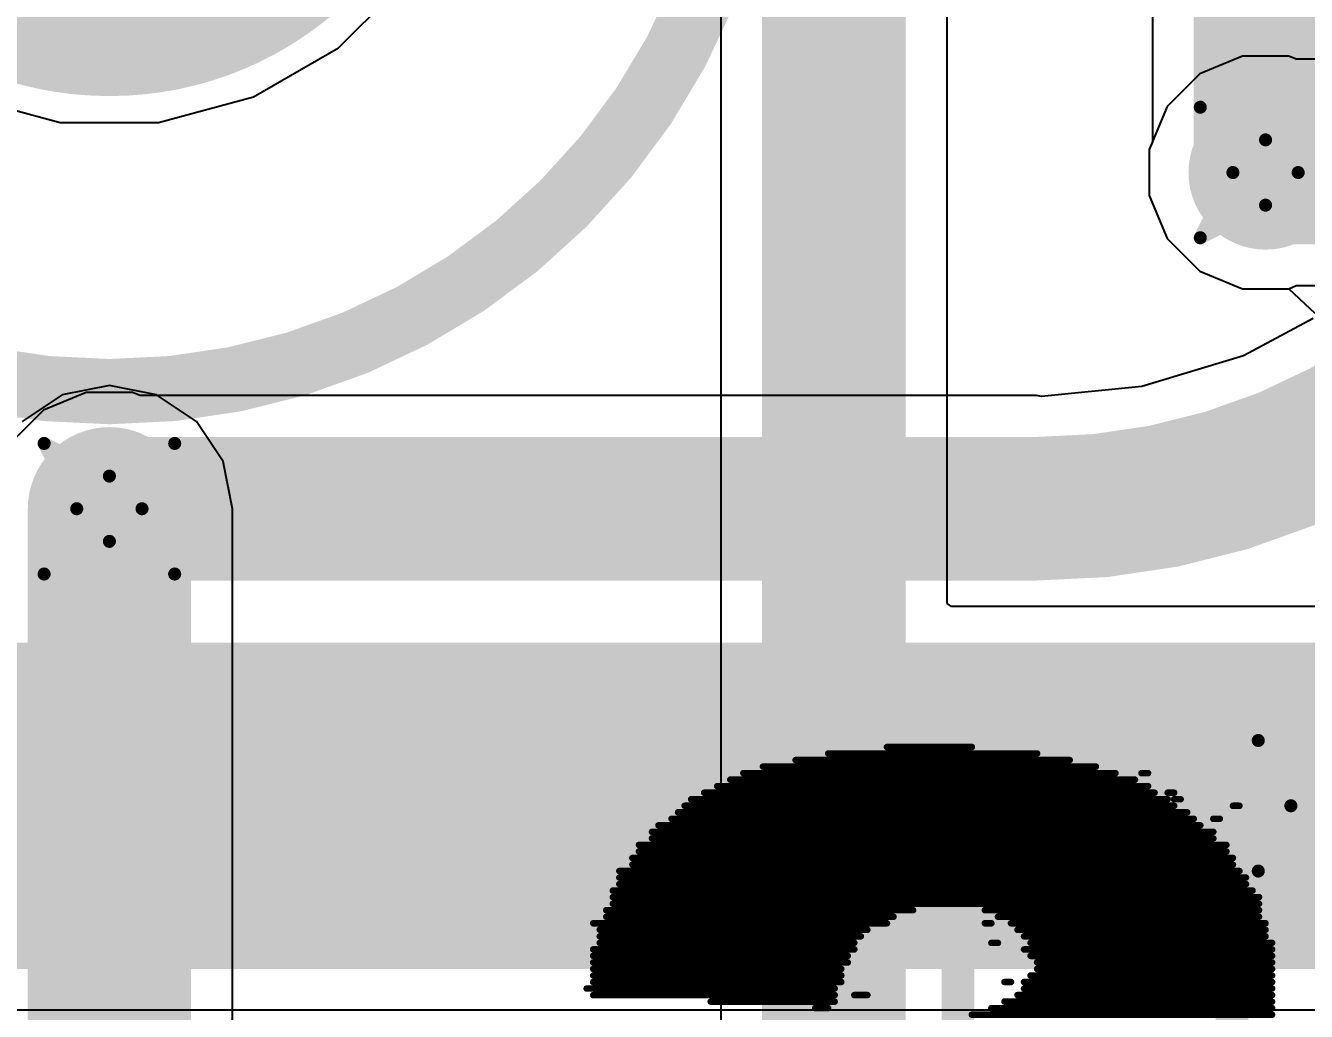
# Model space of a CAD drawing. Header units: inches. Extents: x -0.9 to 13.3, y -2.2 to 2.7.
# Drawn here: x 0.6174 to 0.8137, y -0.3275 to -0.1765 of the extents above; entities that cross this region are included whole.
import ezdxf

# ---------------------------------------------------------------- set-up
doc = ezdxf.new("R2010")
doc.units = ezdxf.units.IN
doc.header["$MEASUREMENT"] = 0
for name, color, linetype in [('Board Outline', 216, 'Continuous'), ('Bottom Layer', 5, 'Continuous'), ('Bottom Overlay', 54, 'Continuous'), ('Bottom Solder', 6, 'Continuous'), ('Dimension', 6, 'Continuous'), ('Drill Drawing', 1, 'Continuous'), ('Multi-Layer', 9, 'Continuous'), ('Top Layer', 1, 'Continuous'), ('Top Overlay', 2, 'Continuous'), ('Top Paste', 8, 'Continuous'), ('Top Solder', 216, 'Continuous'), ('Via Holes', 16, 'Continuous')]:
    doc.layers.add(name, color=color, linetype=linetype)
doc.styles.add('Arial', font='', dxfattribs={"height": 0.2})
doc.styles.get('Arial').set_extended_font_data('Arial')

# ---------------------------------------------------------------- blocks, each defined once
blk = doc.blocks.new('R___0603_91')
at = {"layer": 'Top Layer'}
for points in [[(-0.015, 0.0175), (-0.015, -0.0175), (-0.045, -0.0175), (-0.045, 0.0175)], [(0.045, 0.0175), (0.045, -0.0175), (0.015, -0.0175), (0.015, 0.0175)]]:
    blk.add_hatch(color=1, dxfattribs=at).paths.add_polyline_path(points)
at = {"layer": 'Top Paste'}
for points in [[(-0.015, 0.0175), (-0.015, -0.0175), (-0.045, -0.0175), (-0.045, 0.0175)], [(0.045, 0.0175), (0.045, -0.0175), (0.015, -0.0175), (0.015, 0.0175)]]:
    blk.add_hatch(color=8, dxfattribs=at).paths.add_polyline_path(points)
at = {"layer": 'Top Solder'}
for points in [[(-0.011, 0.0215), (-0.011, -0.0215), (-0.049, -0.0215), (-0.049, 0.0215)], [(0.049, 0.0215), (0.049, -0.0215), (0.011, -0.0215), (0.011, 0.0215)]]:
    blk.add_hatch(color=216, dxfattribs=at).paths.add_polyline_path(points)
at = {"layer": 'Top Overlay'}
for points in [[(-0.048, 0.021, 0.005, 0.005, 0), (0.048, 0.021, 0.005, 0.005, 0)], [(-0.048, 0.021, 0.005, 0.005, 0), (-0.048, -0.021, 0.005, 0.005, 0)], [(0.048, 0.021, 0.005, 0.005, 0), (0.048, -0.021, 0.005, 0.005, 0)], [(-0.048, -0.021, 0.005, 0.005, 0), (0.048, -0.021, 0.005, 0.005, 0)]]:
    blk.add_lwpolyline(points, format="xyseb", dxfattribs=at)
for points in [[(-0.04925, 0.021, 0.0025, 0.0025, 1), (-0.04675, 0.021, 0.0025, 0.0025, 1)], [(-0.04925, 0.021, 0.0025, 0.0025, 1), (-0.04675, 0.021, 0.0025, 0.0025, 1)], [(0.04675, 0.021, 0.0025, 0.0025, 1), (0.04925, 0.021, 0.0025, 0.0025, 1)], [(0.04675, 0.021, 0.0025, 0.0025, 1), (0.04925, 0.021, 0.0025, 0.0025, 1)], [(-0.04925, -0.021, 0.0025, 0.0025, 1), (-0.04675, -0.021, 0.0025, 0.0025, 1)], [(-0.04925, -0.021, 0.0025, 0.0025, 1), (-0.04675, -0.021, 0.0025, 0.0025, 1)], [(0.04675, -0.021, 0.0025, 0.0025, 1), (0.04925, -0.021, 0.0025, 0.0025, 1)], [(0.04675, -0.021, 0.0025, 0.0025, 1), (0.04925, -0.021, 0.0025, 0.0025, 1)]]:
    blk.add_lwpolyline(points, format="xyseb", close=True, dxfattribs=at)

msp = doc.modelspace()

# ---------------------------------------------------------------- hatches: boundary and pattern name
at = {"layer": 'Bottom Layer'}
h = msp.add_hatch(color=5, dxfattribs=at)
edge = h.paths.add_edge_path()
edge.add_arc((0.63028, -0.13419), 0.05118, 0, 360)
h = msp.add_hatch(color=5, dxfattribs=at)
edge = h.paths.add_edge_path()
edge.add_arc((0.8074, -0.19905), 0.01181, 0, 360)
h = msp.add_hatch(color=5, dxfattribs=at)
edge = h.paths.add_edge_path()
edge.add_arc((0.63028, -0.25055), 0.01181, 0, 360)
h = msp.add_hatch(color=5, dxfattribs=at)
edge = h.paths.add_edge_path()
edge.add_arc((0.81628, -0.29605), 0.01181, 0, 360)
at = {"layer": 'Bottom Solder'}
h = msp.add_hatch(color=6, dxfattribs=at)
edge = h.paths.add_edge_path()
edge.add_arc((0.63028, -0.13419), 0.05315, 0, 360)
at = {"layer": 'Multi-Layer'}
h = msp.add_hatch(color=9, dxfattribs=at)
edge = h.paths.add_edge_path()
edge.add_arc((0.63028, -0.13419), 0.05118, 0, 360)
at = {"layer": 'Top Layer'}
h = msp.add_hatch(color=1, dxfattribs=at)
edge = h.paths.add_edge_path()
edge.add_arc((0.63028, -0.13419), 0.05118, 0, 360)
h = msp.add_hatch(color=1, dxfattribs=at)
edge = h.paths.add_edge_path()
edge.add_arc((0.8074, -0.19905), 0.01181, 0, 360)
h = msp.add_hatch(color=1, dxfattribs=at)
edge = h.paths.add_edge_path()
edge.add_arc((0.63028, -0.25055), 0.01181, 0, 360)
msp.add_hatch(color=1, dxfattribs=at).paths.add_polyline_path([(0.75928, -0.32005), (0.83908, -0.32005), (0.83908, -0.272), (0.75928, -0.272)])
h = msp.add_hatch(color=1, dxfattribs=at)
edge = h.paths.add_edge_path()
edge.add_arc((0.81628, -0.29605), 0.01181, 0, 360)
at = {"layer": 'Top Solder'}
h = msp.add_hatch(color=216, dxfattribs=at)
edge = h.paths.add_edge_path()
edge.add_arc((0.63028, -0.13419), 0.05315, 0, 360)
at = {"layer": 'Via Holes'}
h = msp.add_hatch(color=7, dxfattribs=at)
edge = h.paths.add_edge_path()
edge.add_arc((0.8074, -0.19905), 0.00591, 0, 360)
h = msp.add_hatch(color=7, dxfattribs=at)
edge = h.paths.add_edge_path()
edge.add_arc((0.63028, -0.25055), 0.00591, 0, 360)
h = msp.add_hatch(color=7, dxfattribs=at)
edge = h.paths.add_edge_path()
edge.add_arc((0.81628, -0.29605), 0.00591, 0, 360)

# ---------------------------------------------------------------- linework, layer by layer
at = {"layer": 'Board Outline'}
msp.add_lwpolyline([(1.99867, 0.21567, 0.01, 0.01, -1.122171), (-0.01159, -1.51329, 0.01, 0.01, 0)], format="xyseb", dxfattribs=at)
msp.add_lwpolyline([(0.7287, -0.13419, 0.01, 0.01, 1), (0.53185, -0.13419, 0.01, 0.01, 1)], format="xyseb", close=True, dxfattribs=at)
at = {"layer": 'Bottom Layer'}
for p, q in [((0.79007, -0.08117), (0.79007, -0.19435)), ((0.66539, -0.17994), (0.67603, -0.1693)), ((0.65235, -0.18747), (0.66539, -0.17994)), ((0.60821, -0.18747), (0.62275, -0.19137)), ((0.63781, -0.19137), (0.65235, -0.18747)), ((0.62275, -0.19137), (0.63781, -0.19137)), ((0.79007, -0.19435), (0.78959, -0.1955)), ((0.78959, -0.1955), (0.78959, -0.20259)), ((0.78959, -0.20259), (0.79231, -0.20914)), ((0.79231, -0.20914), (0.79732, -0.21415)), ((0.79732, -0.21415), (0.80386, -0.21686)), ((0.80386, -0.21686), (0.81095, -0.21686)), ((0.81095, -0.21686), (0.81495, -0.22061)), ((0.8147, -0.22143), (0.80402, -0.22714)), ((0.80402, -0.22714), (0.78847, -0.23185)), ((0.62674, -0.23274), (0.62019, -0.23545)), ((0.63382, -0.23274), (0.62674, -0.23274)), ((0.63498, -0.23321), (0.63382, -0.23274)), ((0.7723, -0.23321), (0.63498, -0.23321)), ((0.77308, -0.23337), (0.7723, -0.23321)), ((0.78847, -0.23185), (0.77308, -0.23337)), ((0.62019, -0.23545), (0.61518, -0.24046)), ((0.36634, -0.32731), (0.8687, -0.32731))]:
    msp.add_line(p, q, dxfattribs=at)
for points in [[(0.8074, -0.19905, 0.022, 0.022, 0), (0.8074, -0.08117, 0.022, 0.022, 0)], [(0.84301, -0.22126, 0.022, 0.022, -0.198912), (0.7723, -0.25055, 0.022, 0.022, 0)], [(0.63028, -0.25055, 0.022, 0.022, 0), (0.7723, -0.25055, 0.022, 0.022, 0)], [(0.36634, -0.29605, 0.05, 0.05, 0), (0.81628, -0.29605, 0.05, 0.05, 0)], [(0.81628, -0.29605, 0.05, 0.05, 0), (0.8687, -0.29605, 0.05, 0.05, 0)]]:
    msp.add_lwpolyline(points, format="xyseb", dxfattribs=at)
for points in [[(0.8019, -0.19905, 0.011, 0.011, 1), (0.8129, -0.19905, 0.011, 0.011, 1)], [(0.62478, -0.25055, 0.011, 0.011, 1), (0.63578, -0.25055, 0.011, 0.011, 1)], [(0.7668, -0.25055, 0.011, 0.011, 1), (0.7778, -0.25055, 0.011, 0.011, 1)], [(0.7668, -0.25055, 0.011, 0.011, 1), (0.7778, -0.25055, 0.011, 0.011, 1)], [(0.80378, -0.29605, 0.025, 0.025, 1), (0.82878, -0.29605, 0.025, 0.025, 1)], [(0.80378, -0.29605, 0.025, 0.025, 1), (0.82878, -0.29605, 0.025, 0.025, 1)]]:
    msp.add_lwpolyline(points, format="xyseb", close=True, dxfattribs=at)
at = {"layer": 'Bottom Overlay'}
for points in [[(0.7404, -0.28805, 0.001, 0.001, 0), (0.7724, -0.28805, 0.001, 0.001, 0)], [(0.7494, -0.28705, 0.001, 0.001, 0), (0.7624, -0.28705, 0.001, 0.001, 0)], [(0.7304, -0.29005, 0.001, 0.001, 0), (0.7814, -0.29005, 0.001, 0.001, 0)], [(0.7354, -0.28905, 0.001, 0.001, 0), (0.7774, -0.28905, 0.001, 0.001, 0)], [(0.7254, -0.29205, 0.001, 0.001, 0), (0.7874, -0.29205, 0.001, 0.001, 0)], [(0.7274, -0.29105, 0.001, 0.001, 0), (0.7844, -0.29105, 0.001, 0.001, 0)], [(0.7884, -0.29105, 0.001, 0.001, 0), (0.7894, -0.29105, 0.001, 0.001, 0)], [(0.7214, -0.29405, 0.001, 0.001, 0), (0.7904, -0.29405, 0.001, 0.001, 0)], [(0.7234, -0.29305, 0.001, 0.001, 0), (0.7894, -0.29305, 0.001, 0.001, 0)], [(0.7924, -0.29405, 0.001, 0.001, 0), (0.7934, -0.29405, 0.001, 0.001, 0)], [(0.7184, -0.29605, 0.001, 0.001, 0), (0.7934, -0.29605, 0.001, 0.001, 0)], [(0.7194, -0.29505, 0.001, 0.001, 0), (0.7924, -0.29505, 0.001, 0.001, 0)], [(0.7934, -0.29505, 0.001, 0.001, 0), (0.7944, -0.29505, 0.001, 0.001, 0)], [(0.8024, -0.29605, 0.001, 0.001, 0), (0.8034, -0.29605, 0.001, 0.001, 0)], [(0.7164, -0.29805, 0.001, 0.001, 0), (0.7964, -0.29805, 0.001, 0.001, 0)], [(0.7174, -0.29705, 0.001, 0.001, 0), (0.7954, -0.29705, 0.001, 0.001, 0)], [(0.7994, -0.29805, 0.001, 0.001, 0), (0.8004, -0.29805, 0.001, 0.001, 0)], [(0.7134, -0.30005, 0.001, 0.001, 0), (0.7994, -0.30005, 0.001, 0.001, 0)], [(0.7144, -0.29905, 0.001, 0.001, 0), (0.7974, -0.29905, 0.001, 0.001, 0)], [(0.7114, -0.30205, 0.001, 0.001, 0), (0.8014, -0.30205, 0.001, 0.001, 0)], [(0.7134, -0.30105, 0.001, 0.001, 0), (0.7994, -0.30105, 0.001, 0.001, 0)], [(0.7104, -0.30405, 0.001, 0.001, 0), (0.8024, -0.30405, 0.001, 0.001, 0)], [(0.7114, -0.30305, 0.001, 0.001, 0), (0.8014, -0.30305, 0.001, 0.001, 0)], [(0.7084, -0.30605, 0.001, 0.001, 0), (0.8034, -0.30605, 0.001, 0.001, 0)], [(0.7104, -0.30505, 0.001, 0.001, 0), (0.8024, -0.30505, 0.001, 0.001, 0)], [(0.7084, -0.30705, 0.001, 0.001, 0), (0.8044, -0.30705, 0.001, 0.001, 0)], [(0.7084, -0.30805, 0.001, 0.001, 0), (0.8044, -0.30805, 0.001, 0.001, 0)], [(0.7074, -0.30905, 0.001, 0.001, 0), (0.8054, -0.30905, 0.001, 0.001, 0)], [(0.7074, -0.31005, 0.001, 0.001, 0), (0.8064, -0.31005, 0.001, 0.001, 0)], [(0.7064, -0.31205, 0.001, 0.001, 0), (0.7534, -0.31205, 0.001, 0.001, 0)], [(0.7074, -0.31105, 0.001, 0.001, 0), (0.8064, -0.31105, 0.001, 0.001, 0)], [(0.7644, -0.31205, 0.001, 0.001, 0), (0.8064, -0.31205, 0.001, 0.001, 0)], [(0.7044, -0.31405, 0.001, 0.001, 0), (0.7494, -0.31405, 0.001, 0.001, 0)], [(0.7064, -0.31305, 0.001, 0.001, 0), (0.7504, -0.31305, 0.001, 0.001, 0)], [(0.7644, -0.31405, 0.001, 0.001, 0), (0.7654, -0.31405, 0.001, 0.001, 0)], [(0.7664, -0.31305, 0.001, 0.001, 0), (0.8064, -0.31305, 0.001, 0.001, 0)], [(0.7684, -0.31405, 0.001, 0.001, 0), (0.8074, -0.31405, 0.001, 0.001, 0)], [(0.7054, -0.31505, 0.001, 0.001, 0), (0.7464, -0.31505, 0.001, 0.001, 0)], [(0.7054, -0.31605, 0.001, 0.001, 0), (0.7454, -0.31605, 0.001, 0.001, 0)], [(0.7694, -0.31505, 0.001, 0.001, 0), (0.8074, -0.31505, 0.001, 0.001, 0)], [(0.7704, -0.31605, 0.001, 0.001, 0), (0.8074, -0.31605, 0.001, 0.001, 0)], [(0.7044, -0.31805, 0.001, 0.001, 0), (0.7444, -0.31805, 0.001, 0.001, 0)], [(0.7054, -0.31705, 0.001, 0.001, 0), (0.7444, -0.31705, 0.001, 0.001, 0)], [(0.7654, -0.31705, 0.001, 0.001, 0), (0.7664, -0.31705, 0.001, 0.001, 0)], [(0.7704, -0.31805, 0.001, 0.001, 0), (0.8084, -0.31805, 0.001, 0.001, 0)], [(0.7714, -0.31705, 0.001, 0.001, 0), (0.8084, -0.31705, 0.001, 0.001, 0)], [(0.7044, -0.31905, 0.001, 0.001, 0), (0.7434, -0.31905, 0.001, 0.001, 0)], [(0.7044, -0.32005, 0.001, 0.001, 0), (0.7434, -0.32005, 0.001, 0.001, 0)], [(0.7714, -0.31905, 0.001, 0.001, 0), (0.8084, -0.31905, 0.001, 0.001, 0)], [(0.7724, -0.32005, 0.001, 0.001, 0), (0.8084, -0.32005, 0.001, 0.001, 0)], [(0.7044, -0.32105, 0.001, 0.001, 0), (0.7424, -0.32105, 0.001, 0.001, 0)], [(0.7044, -0.32205, 0.001, 0.001, 0), (0.7424, -0.32205, 0.001, 0.001, 0)], [(0.7714, -0.32205, 0.001, 0.001, 0), (0.8084, -0.32205, 0.001, 0.001, 0)], [(0.7724, -0.32105, 0.001, 0.001, 0), (0.8084, -0.32105, 0.001, 0.001, 0)], [(0.7034, -0.32405, 0.001, 0.001, 0), (0.7414, -0.32405, 0.001, 0.001, 0)], [(0.7044, -0.32305, 0.001, 0.001, 0), (0.7424, -0.32305, 0.001, 0.001, 0)], [(0.7674, -0.32305, 0.001, 0.001, 0), (0.7684, -0.32305, 0.001, 0.001, 0)], [(0.7704, -0.32305, 0.001, 0.001, 0), (0.8084, -0.32305, 0.001, 0.001, 0)], [(0.7704, -0.32405, 0.001, 0.001, 0), (0.8084, -0.32405, 0.001, 0.001, 0)], [(0.7044, -0.32505, 0.001, 0.001, 0), (0.7414, -0.32505, 0.001, 0.001, 0)], [(0.7224, -0.32605, 0.001, 0.001, 0), (0.7414, -0.32605, 0.001, 0.001, 0)], [(0.7444, -0.32505, 0.001, 0.001, 0), (0.7464, -0.32505, 0.001, 0.001, 0)], [(0.7674, -0.32605, 0.001, 0.001, 0), (0.8084, -0.32605, 0.001, 0.001, 0)], [(0.7694, -0.32505, 0.001, 0.001, 0), (0.8084, -0.32505, 0.001, 0.001, 0)], [(0.7384, -0.32705, 0.001, 0.001, 0), (0.7404, -0.32705, 0.001, 0.001, 0)], [(0.7624, -0.32805, 0.001, 0.001, 0), (0.8084, -0.32805, 0.001, 0.001, 0)], [(0.7654, -0.32705, 0.001, 0.001, 0), (0.8084, -0.32705, 0.001, 0.001, 0)]]:
    msp.add_lwpolyline(points, format="xyseb", dxfattribs=at)
for points in [[(0.74015, -0.28805, 0.0005, 0.0005, 1), (0.74065, -0.28805, 0.0005, 0.0005, 1)], [(0.74915, -0.28705, 0.0005, 0.0005, 1), (0.74965, -0.28705, 0.0005, 0.0005, 1)], [(0.76215, -0.28705, 0.0005, 0.0005, 1), (0.76265, -0.28705, 0.0005, 0.0005, 1)], [(0.77215, -0.28805, 0.0005, 0.0005, 1), (0.77265, -0.28805, 0.0005, 0.0005, 1)], [(0.73015, -0.29005, 0.0005, 0.0005, 1), (0.73065, -0.29005, 0.0005, 0.0005, 1)], [(0.73515, -0.28905, 0.0005, 0.0005, 1), (0.73565, -0.28905, 0.0005, 0.0005, 1)], [(0.77715, -0.28905, 0.0005, 0.0005, 1), (0.77765, -0.28905, 0.0005, 0.0005, 1)], [(0.78115, -0.29005, 0.0005, 0.0005, 1), (0.78165, -0.29005, 0.0005, 0.0005, 1)], [(0.72515, -0.29205, 0.0005, 0.0005, 1), (0.72565, -0.29205, 0.0005, 0.0005, 1)], [(0.72715, -0.29105, 0.0005, 0.0005, 1), (0.72765, -0.29105, 0.0005, 0.0005, 1)], [(0.78415, -0.29105, 0.0005, 0.0005, 1), (0.78465, -0.29105, 0.0005, 0.0005, 1)], [(0.78715, -0.29205, 0.0005, 0.0005, 1), (0.78765, -0.29205, 0.0005, 0.0005, 1)], [(0.78815, -0.29105, 0.0005, 0.0005, 1), (0.78865, -0.29105, 0.0005, 0.0005, 1)], [(0.78915, -0.29105, 0.0005, 0.0005, 1), (0.78965, -0.29105, 0.0005, 0.0005, 1)], [(0.72115, -0.29405, 0.0005, 0.0005, 1), (0.72165, -0.29405, 0.0005, 0.0005, 1)], [(0.72315, -0.29305, 0.0005, 0.0005, 1), (0.72365, -0.29305, 0.0005, 0.0005, 1)], [(0.78915, -0.29305, 0.0005, 0.0005, 1), (0.78965, -0.29305, 0.0005, 0.0005, 1)], [(0.79015, -0.29405, 0.0005, 0.0005, 1), (0.79065, -0.29405, 0.0005, 0.0005, 1)], [(0.79215, -0.29405, 0.0005, 0.0005, 1), (0.79265, -0.29405, 0.0005, 0.0005, 1)], [(0.79315, -0.29405, 0.0005, 0.0005, 1), (0.79365, -0.29405, 0.0005, 0.0005, 1)], [(0.71815, -0.29605, 0.0005, 0.0005, 1), (0.71865, -0.29605, 0.0005, 0.0005, 1)], [(0.71915, -0.29505, 0.0005, 0.0005, 1), (0.71965, -0.29505, 0.0005, 0.0005, 1)], [(0.79215, -0.29505, 0.0005, 0.0005, 1), (0.79265, -0.29505, 0.0005, 0.0005, 1)], [(0.79315, -0.29505, 0.0005, 0.0005, 1), (0.79365, -0.29505, 0.0005, 0.0005, 1)], [(0.79315, -0.29605, 0.0005, 0.0005, 1), (0.79365, -0.29605, 0.0005, 0.0005, 1)], [(0.79415, -0.29505, 0.0005, 0.0005, 1), (0.79465, -0.29505, 0.0005, 0.0005, 1)], [(0.80215, -0.29605, 0.0005, 0.0005, 1), (0.80265, -0.29605, 0.0005, 0.0005, 1)], [(0.80315, -0.29605, 0.0005, 0.0005, 1), (0.80365, -0.29605, 0.0005, 0.0005, 1)], [(0.71615, -0.29805, 0.0005, 0.0005, 1), (0.71665, -0.29805, 0.0005, 0.0005, 1)], [(0.71715, -0.29705, 0.0005, 0.0005, 1), (0.71765, -0.29705, 0.0005, 0.0005, 1)], [(0.79515, -0.29705, 0.0005, 0.0005, 1), (0.79565, -0.29705, 0.0005, 0.0005, 1)], [(0.79615, -0.29805, 0.0005, 0.0005, 1), (0.79665, -0.29805, 0.0005, 0.0005, 1)], [(0.79915, -0.29805, 0.0005, 0.0005, 1), (0.79965, -0.29805, 0.0005, 0.0005, 1)], [(0.80015, -0.29805, 0.0005, 0.0005, 1), (0.80065, -0.29805, 0.0005, 0.0005, 1)], [(0.71315, -0.30005, 0.0005, 0.0005, 1), (0.71365, -0.30005, 0.0005, 0.0005, 1)], [(0.71415, -0.29905, 0.0005, 0.0005, 1), (0.71465, -0.29905, 0.0005, 0.0005, 1)], [(0.79715, -0.29905, 0.0005, 0.0005, 1), (0.79765, -0.29905, 0.0005, 0.0005, 1)], [(0.79915, -0.30005, 0.0005, 0.0005, 1), (0.79965, -0.30005, 0.0005, 0.0005, 1)], [(0.71115, -0.30205, 0.0005, 0.0005, 1), (0.71165, -0.30205, 0.0005, 0.0005, 1)], [(0.71315, -0.30105, 0.0005, 0.0005, 1), (0.71365, -0.30105, 0.0005, 0.0005, 1)], [(0.79915, -0.30105, 0.0005, 0.0005, 1), (0.79965, -0.30105, 0.0005, 0.0005, 1)], [(0.80115, -0.30205, 0.0005, 0.0005, 1), (0.80165, -0.30205, 0.0005, 0.0005, 1)], [(0.71015, -0.30405, 0.0005, 0.0005, 1), (0.71065, -0.30405, 0.0005, 0.0005, 1)], [(0.71115, -0.30305, 0.0005, 0.0005, 1), (0.71165, -0.30305, 0.0005, 0.0005, 1)], [(0.80115, -0.30305, 0.0005, 0.0005, 1), (0.80165, -0.30305, 0.0005, 0.0005, 1)], [(0.80215, -0.30405, 0.0005, 0.0005, 1), (0.80265, -0.30405, 0.0005, 0.0005, 1)], [(0.70815, -0.30605, 0.0005, 0.0005, 1), (0.70865, -0.30605, 0.0005, 0.0005, 1)], [(0.71015, -0.30505, 0.0005, 0.0005, 1), (0.71065, -0.30505, 0.0005, 0.0005, 1)], [(0.80215, -0.30505, 0.0005, 0.0005, 1), (0.80265, -0.30505, 0.0005, 0.0005, 1)], [(0.80315, -0.30605, 0.0005, 0.0005, 1), (0.80365, -0.30605, 0.0005, 0.0005, 1)], [(0.70815, -0.30705, 0.0005, 0.0005, 1), (0.70865, -0.30705, 0.0005, 0.0005, 1)], [(0.70815, -0.30805, 0.0005, 0.0005, 1), (0.70865, -0.30805, 0.0005, 0.0005, 1)], [(0.80415, -0.30705, 0.0005, 0.0005, 1), (0.80465, -0.30705, 0.0005, 0.0005, 1)], [(0.80415, -0.30805, 0.0005, 0.0005, 1), (0.80465, -0.30805, 0.0005, 0.0005, 1)], [(0.70715, -0.30905, 0.0005, 0.0005, 1), (0.70765, -0.30905, 0.0005, 0.0005, 1)], [(0.70715, -0.31005, 0.0005, 0.0005, 1), (0.70765, -0.31005, 0.0005, 0.0005, 1)], [(0.80515, -0.30905, 0.0005, 0.0005, 1), (0.80565, -0.30905, 0.0005, 0.0005, 1)], [(0.80615, -0.31005, 0.0005, 0.0005, 1), (0.80665, -0.31005, 0.0005, 0.0005, 1)], [(0.70615, -0.31205, 0.0005, 0.0005, 1), (0.70665, -0.31205, 0.0005, 0.0005, 1)], [(0.70715, -0.31105, 0.0005, 0.0005, 1), (0.70765, -0.31105, 0.0005, 0.0005, 1)], [(0.75315, -0.31205, 0.0005, 0.0005, 1), (0.75365, -0.31205, 0.0005, 0.0005, 1)], [(0.76415, -0.31205, 0.0005, 0.0005, 1), (0.76465, -0.31205, 0.0005, 0.0005, 1)], [(0.80615, -0.31105, 0.0005, 0.0005, 1), (0.80665, -0.31105, 0.0005, 0.0005, 1)], [(0.80615, -0.31205, 0.0005, 0.0005, 1), (0.80665, -0.31205, 0.0005, 0.0005, 1)], [(0.70415, -0.31405, 0.0005, 0.0005, 1), (0.70465, -0.31405, 0.0005, 0.0005, 1)], [(0.70615, -0.31305, 0.0005, 0.0005, 1), (0.70665, -0.31305, 0.0005, 0.0005, 1)], [(0.74915, -0.31405, 0.0005, 0.0005, 1), (0.74965, -0.31405, 0.0005, 0.0005, 1)], [(0.75015, -0.31305, 0.0005, 0.0005, 1), (0.75065, -0.31305, 0.0005, 0.0005, 1)], [(0.76415, -0.31405, 0.0005, 0.0005, 1), (0.76465, -0.31405, 0.0005, 0.0005, 1)], [(0.76515, -0.31405, 0.0005, 0.0005, 1), (0.76565, -0.31405, 0.0005, 0.0005, 1)], [(0.76615, -0.31305, 0.0005, 0.0005, 1), (0.76665, -0.31305, 0.0005, 0.0005, 1)], [(0.76815, -0.31405, 0.0005, 0.0005, 1), (0.76865, -0.31405, 0.0005, 0.0005, 1)], [(0.80615, -0.31305, 0.0005, 0.0005, 1), (0.80665, -0.31305, 0.0005, 0.0005, 1)], [(0.80715, -0.31405, 0.0005, 0.0005, 1), (0.80765, -0.31405, 0.0005, 0.0005, 1)], [(0.70515, -0.31505, 0.0005, 0.0005, 1), (0.70565, -0.31505, 0.0005, 0.0005, 1)], [(0.70515, -0.31605, 0.0005, 0.0005, 1), (0.70565, -0.31605, 0.0005, 0.0005, 1)], [(0.74515, -0.31605, 0.0005, 0.0005, 1), (0.74565, -0.31605, 0.0005, 0.0005, 1)], [(0.74615, -0.31505, 0.0005, 0.0005, 1), (0.74665, -0.31505, 0.0005, 0.0005, 1)], [(0.76915, -0.31505, 0.0005, 0.0005, 1), (0.76965, -0.31505, 0.0005, 0.0005, 1)], [(0.77015, -0.31605, 0.0005, 0.0005, 1), (0.77065, -0.31605, 0.0005, 0.0005, 1)], [(0.80715, -0.31505, 0.0005, 0.0005, 1), (0.80765, -0.31505, 0.0005, 0.0005, 1)], [(0.80715, -0.31605, 0.0005, 0.0005, 1), (0.80765, -0.31605, 0.0005, 0.0005, 1)], [(0.70415, -0.31805, 0.0005, 0.0005, 1), (0.70465, -0.31805, 0.0005, 0.0005, 1)], [(0.70515, -0.31705, 0.0005, 0.0005, 1), (0.70565, -0.31705, 0.0005, 0.0005, 1)], [(0.74415, -0.31705, 0.0005, 0.0005, 1), (0.74465, -0.31705, 0.0005, 0.0005, 1)], [(0.74415, -0.31805, 0.0005, 0.0005, 1), (0.74465, -0.31805, 0.0005, 0.0005, 1)], [(0.76515, -0.31705, 0.0005, 0.0005, 1), (0.76565, -0.31705, 0.0005, 0.0005, 1)], [(0.76615, -0.31705, 0.0005, 0.0005, 1), (0.76665, -0.31705, 0.0005, 0.0005, 1)], [(0.77015, -0.31805, 0.0005, 0.0005, 1), (0.77065, -0.31805, 0.0005, 0.0005, 1)], [(0.77115, -0.31705, 0.0005, 0.0005, 1), (0.77165, -0.31705, 0.0005, 0.0005, 1)], [(0.80815, -0.31705, 0.0005, 0.0005, 1), (0.80865, -0.31705, 0.0005, 0.0005, 1)], [(0.80815, -0.31805, 0.0005, 0.0005, 1), (0.80865, -0.31805, 0.0005, 0.0005, 1)], [(0.70415, -0.31905, 0.0005, 0.0005, 1), (0.70465, -0.31905, 0.0005, 0.0005, 1)], [(0.70415, -0.32005, 0.0005, 0.0005, 1), (0.70465, -0.32005, 0.0005, 0.0005, 1)], [(0.74315, -0.31905, 0.0005, 0.0005, 1), (0.74365, -0.31905, 0.0005, 0.0005, 1)], [(0.74315, -0.32005, 0.0005, 0.0005, 1), (0.74365, -0.32005, 0.0005, 0.0005, 1)], [(0.77115, -0.31905, 0.0005, 0.0005, 1), (0.77165, -0.31905, 0.0005, 0.0005, 1)], [(0.77215, -0.32005, 0.0005, 0.0005, 1), (0.77265, -0.32005, 0.0005, 0.0005, 1)], [(0.80815, -0.31905, 0.0005, 0.0005, 1), (0.80865, -0.31905, 0.0005, 0.0005, 1)], [(0.80815, -0.32005, 0.0005, 0.0005, 1), (0.80865, -0.32005, 0.0005, 0.0005, 1)], [(0.70415, -0.32105, 0.0005, 0.0005, 1), (0.70465, -0.32105, 0.0005, 0.0005, 1)], [(0.70415, -0.32205, 0.0005, 0.0005, 1), (0.70465, -0.32205, 0.0005, 0.0005, 1)], [(0.74215, -0.32105, 0.0005, 0.0005, 1), (0.74265, -0.32105, 0.0005, 0.0005, 1)], [(0.74215, -0.32205, 0.0005, 0.0005, 1), (0.74265, -0.32205, 0.0005, 0.0005, 1)], [(0.77115, -0.32205, 0.0005, 0.0005, 1), (0.77165, -0.32205, 0.0005, 0.0005, 1)], [(0.77215, -0.32105, 0.0005, 0.0005, 1), (0.77265, -0.32105, 0.0005, 0.0005, 1)], [(0.80815, -0.32105, 0.0005, 0.0005, 1), (0.80865, -0.32105, 0.0005, 0.0005, 1)], [(0.80815, -0.32205, 0.0005, 0.0005, 1), (0.80865, -0.32205, 0.0005, 0.0005, 1)], [(0.70315, -0.32405, 0.0005, 0.0005, 1), (0.70365, -0.32405, 0.0005, 0.0005, 1)], [(0.70415, -0.32305, 0.0005, 0.0005, 1), (0.70465, -0.32305, 0.0005, 0.0005, 1)], [(0.74115, -0.32405, 0.0005, 0.0005, 1), (0.74165, -0.32405, 0.0005, 0.0005, 1)], [(0.74215, -0.32305, 0.0005, 0.0005, 1), (0.74265, -0.32305, 0.0005, 0.0005, 1)], [(0.76715, -0.32305, 0.0005, 0.0005, 1), (0.76765, -0.32305, 0.0005, 0.0005, 1)], [(0.76815, -0.32305, 0.0005, 0.0005, 1), (0.76865, -0.32305, 0.0005, 0.0005, 1)], [(0.77015, -0.32305, 0.0005, 0.0005, 1), (0.77065, -0.32305, 0.0005, 0.0005, 1)], [(0.77015, -0.32405, 0.0005, 0.0005, 1), (0.77065, -0.32405, 0.0005, 0.0005, 1)], [(0.80815, -0.32305, 0.0005, 0.0005, 1), (0.80865, -0.32305, 0.0005, 0.0005, 1)], [(0.80815, -0.32405, 0.0005, 0.0005, 1), (0.80865, -0.32405, 0.0005, 0.0005, 1)], [(0.70415, -0.32505, 0.0005, 0.0005, 1), (0.70465, -0.32505, 0.0005, 0.0005, 1)], [(0.72215, -0.32605, 0.0005, 0.0005, 1), (0.72265, -0.32605, 0.0005, 0.0005, 1)], [(0.74115, -0.32505, 0.0005, 0.0005, 1), (0.74165, -0.32505, 0.0005, 0.0005, 1)], [(0.74115, -0.32605, 0.0005, 0.0005, 1), (0.74165, -0.32605, 0.0005, 0.0005, 1)], [(0.74415, -0.32505, 0.0005, 0.0005, 1), (0.74465, -0.32505, 0.0005, 0.0005, 1)], [(0.74615, -0.32505, 0.0005, 0.0005, 1), (0.74665, -0.32505, 0.0005, 0.0005, 1)], [(0.76715, -0.32605, 0.0005, 0.0005, 1), (0.76765, -0.32605, 0.0005, 0.0005, 1)], [(0.76915, -0.32505, 0.0005, 0.0005, 1), (0.76965, -0.32505, 0.0005, 0.0005, 1)], [(0.80815, -0.32505, 0.0005, 0.0005, 1), (0.80865, -0.32505, 0.0005, 0.0005, 1)], [(0.80815, -0.32605, 0.0005, 0.0005, 1), (0.80865, -0.32605, 0.0005, 0.0005, 1)], [(0.73815, -0.32705, 0.0005, 0.0005, 1), (0.73865, -0.32705, 0.0005, 0.0005, 1)], [(0.74015, -0.32705, 0.0005, 0.0005, 1), (0.74065, -0.32705, 0.0005, 0.0005, 1)], [(0.76215, -0.32805, 0.0005, 0.0005, 1), (0.76265, -0.32805, 0.0005, 0.0005, 1)], [(0.76515, -0.32705, 0.0005, 0.0005, 1), (0.76565, -0.32705, 0.0005, 0.0005, 1)], [(0.80815, -0.32705, 0.0005, 0.0005, 1), (0.80865, -0.32705, 0.0005, 0.0005, 1)], [(0.80815, -0.32805, 0.0005, 0.0005, 1), (0.80865, -0.32805, 0.0005, 0.0005, 1)]]:
    msp.add_lwpolyline(points, format="xyseb", close=True, dxfattribs=at)
at = {"layer": 'Dimension'}
msp.add_lwpolyline([(0.04081, 0.0156, 0.01, 0.01, -3.064051), (0.02964, -1.5299, 0.01, 0.01, 0)], format="xyseb", dxfattribs=at)
at = {"layer": 'Drill Drawing'}
for points in [[(0.7974, -0.18905, 0.002, 0.002, 0), (0.8074, -0.19405, 0.002, 0.002, 0)], [(0.7974, -0.18905, 0.002, 0.002, 0), (0.8024, -0.19905, 0.002, 0.002, 0)], [(0.8074, -0.19405, 0.002, 0.002, 0), (0.8174, -0.18905, 0.002, 0.002, 0)], [(0.8124, -0.19905, 0.002, 0.002, 0), (0.8174, -0.18905, 0.002, 0.002, 0)], [(0.7974, -0.20905, 0.002, 0.002, 0), (0.8024, -0.19905, 0.002, 0.002, 0)], [(0.8124, -0.19905, 0.002, 0.002, 0), (0.8174, -0.20905, 0.002, 0.002, 0)], [(0.7974, -0.20905, 0.002, 0.002, 0), (0.8074, -0.20405, 0.002, 0.002, 0)], [(0.8074, -0.20405, 0.002, 0.002, 0), (0.8174, -0.20905, 0.002, 0.002, 0)], [(0.62028, -0.24055, 0.002, 0.002, 0), (0.63028, -0.24555, 0.002, 0.002, 0)], [(0.62028, -0.24055, 0.002, 0.002, 0), (0.62528, -0.25055, 0.002, 0.002, 0)], [(0.63028, -0.24555, 0.002, 0.002, 0), (0.64028, -0.24055, 0.002, 0.002, 0)], [(0.63528, -0.25055, 0.002, 0.002, 0), (0.64028, -0.24055, 0.002, 0.002, 0)], [(0.62028, -0.26055, 0.002, 0.002, 0), (0.62528, -0.25055, 0.002, 0.002, 0)], [(0.63528, -0.25055, 0.002, 0.002, 0), (0.64028, -0.26055, 0.002, 0.002, 0)], [(0.62028, -0.26055, 0.002, 0.002, 0), (0.63028, -0.25555, 0.002, 0.002, 0)], [(0.63028, -0.25555, 0.002, 0.002, 0), (0.64028, -0.26055, 0.002, 0.002, 0)], [(0.80628, -0.28605, 0.002, 0.002, 0), (0.81628, -0.29105, 0.002, 0.002, 0)], [(0.80628, -0.28605, 0.002, 0.002, 0), (0.81128, -0.29605, 0.002, 0.002, 0)], [(0.80628, -0.30605, 0.002, 0.002, 0), (0.81128, -0.29605, 0.002, 0.002, 0)], [(0.80628, -0.30605, 0.002, 0.002, 0), (0.81628, -0.30105, 0.002, 0.002, 0)]]:
    msp.add_lwpolyline(points, format="xyseb", dxfattribs=at)
for points in [[(0.7969, -0.18905, 0.001, 0.001, 1), (0.7979, -0.18905, 0.001, 0.001, 1)], [(0.7969, -0.18905, 0.001, 0.001, 1), (0.7979, -0.18905, 0.001, 0.001, 1)], [(0.8069, -0.19405, 0.001, 0.001, 1), (0.8079, -0.19405, 0.001, 0.001, 1)], [(0.8069, -0.19405, 0.001, 0.001, 1), (0.8079, -0.19405, 0.001, 0.001, 1)], [(0.8019, -0.19905, 0.001, 0.001, 1), (0.8029, -0.19905, 0.001, 0.001, 1)], [(0.8019, -0.19905, 0.001, 0.001, 1), (0.8029, -0.19905, 0.001, 0.001, 1)], [(0.8119, -0.19905, 0.001, 0.001, 1), (0.8129, -0.19905, 0.001, 0.001, 1)], [(0.8119, -0.19905, 0.001, 0.001, 1), (0.8129, -0.19905, 0.001, 0.001, 1)], [(0.8069, -0.20405, 0.001, 0.001, 1), (0.8079, -0.20405, 0.001, 0.001, 1)], [(0.8069, -0.20405, 0.001, 0.001, 1), (0.8079, -0.20405, 0.001, 0.001, 1)], [(0.7969, -0.20905, 0.001, 0.001, 1), (0.7979, -0.20905, 0.001, 0.001, 1)], [(0.7969, -0.20905, 0.001, 0.001, 1), (0.7979, -0.20905, 0.001, 0.001, 1)], [(0.61978, -0.24055, 0.001, 0.001, 1), (0.62078, -0.24055, 0.001, 0.001, 1)], [(0.61978, -0.24055, 0.001, 0.001, 1), (0.62078, -0.24055, 0.001, 0.001, 1)], [(0.63978, -0.24055, 0.001, 0.001, 1), (0.64078, -0.24055, 0.001, 0.001, 1)], [(0.63978, -0.24055, 0.001, 0.001, 1), (0.64078, -0.24055, 0.001, 0.001, 1)], [(0.62978, -0.24555, 0.001, 0.001, 1), (0.63078, -0.24555, 0.001, 0.001, 1)], [(0.62978, -0.24555, 0.001, 0.001, 1), (0.63078, -0.24555, 0.001, 0.001, 1)], [(0.62478, -0.25055, 0.001, 0.001, 1), (0.62578, -0.25055, 0.001, 0.001, 1)], [(0.62478, -0.25055, 0.001, 0.001, 1), (0.62578, -0.25055, 0.001, 0.001, 1)], [(0.63478, -0.25055, 0.001, 0.001, 1), (0.63578, -0.25055, 0.001, 0.001, 1)], [(0.63478, -0.25055, 0.001, 0.001, 1), (0.63578, -0.25055, 0.001, 0.001, 1)], [(0.62978, -0.25555, 0.001, 0.001, 1), (0.63078, -0.25555, 0.001, 0.001, 1)], [(0.62978, -0.25555, 0.001, 0.001, 1), (0.63078, -0.25555, 0.001, 0.001, 1)], [(0.61978, -0.26055, 0.001, 0.001, 1), (0.62078, -0.26055, 0.001, 0.001, 1)], [(0.61978, -0.26055, 0.001, 0.001, 1), (0.62078, -0.26055, 0.001, 0.001, 1)], [(0.63978, -0.26055, 0.001, 0.001, 1), (0.64078, -0.26055, 0.001, 0.001, 1)], [(0.63978, -0.26055, 0.001, 0.001, 1), (0.64078, -0.26055, 0.001, 0.001, 1)], [(0.80578, -0.28605, 0.001, 0.001, 1), (0.80678, -0.28605, 0.001, 0.001, 1)], [(0.80578, -0.28605, 0.001, 0.001, 1), (0.80678, -0.28605, 0.001, 0.001, 1)], [(0.81078, -0.29605, 0.001, 0.001, 1), (0.81178, -0.29605, 0.001, 0.001, 1)], [(0.81078, -0.29605, 0.001, 0.001, 1), (0.81178, -0.29605, 0.001, 0.001, 1)], [(0.80578, -0.30605, 0.001, 0.001, 1), (0.80678, -0.30605, 0.001, 0.001, 1)], [(0.80578, -0.30605, 0.001, 0.001, 1), (0.80678, -0.30605, 0.001, 0.001, 1)]]:
    msp.add_lwpolyline(points, format="xyseb", close=True, dxfattribs=at)
at = {"layer": 'Top Layer'}
for p, q in [((0.72395, -0.04362), (0.72395, -0.34081)), ((0.75861, -0.26506), (0.75861, -0.04362)), ((0.66539, -0.17994), (0.67603, -0.1693)), ((0.65235, -0.18747), (0.66539, -0.17994)), ((0.80386, -0.18124), (0.79732, -0.18395)), ((0.81095, -0.18124), (0.80386, -0.18124)), ((0.8121, -0.18171), (0.81095, -0.18124)), ((0.83245, -0.18171), (0.8121, -0.18171)), ((0.79732, -0.18395), (0.79231, -0.18896)), ((0.60821, -0.18747), (0.62275, -0.19137)), ((0.63781, -0.19137), (0.65235, -0.18747)), ((0.79231, -0.18896), (0.78959, -0.1955)), ((0.62275, -0.19137), (0.63781, -0.19137)), ((0.78959, -0.1955), (0.78959, -0.20259)), ((0.78959, -0.20259), (0.79231, -0.20914)), ((0.79231, -0.20914), (0.79732, -0.21415)), ((0.79732, -0.21415), (0.80386, -0.21686)), ((0.80386, -0.21686), (0.81095, -0.21686)), ((0.81095, -0.21686), (0.8121, -0.21638)), ((0.8121, -0.21638), (0.83245, -0.21638)), ((0.62306, -0.23312), (0.61694, -0.23721)), ((0.63028, -0.23168), (0.62306, -0.23312)), ((0.6375, -0.23312), (0.63028, -0.23168)), ((0.64362, -0.23721), (0.6375, -0.23312)), ((0.6477, -0.24333), (0.64362, -0.23721)), ((0.64914, -0.25055), (0.6477, -0.24333)), ((0.64914, -0.37806), (0.64914, -0.25055)), ((0.75928, -0.26551), (0.75861, -0.26506)), ((0.83908, -0.26551), (0.75928, -0.26551))]:
    msp.add_line(p, q, dxfattribs=at)
for points in [[(0.74128, -0.36005, 0.022, 0.022, 0), (0.74128, -0.04362, 0.022, 0.022, 0)], [(0.8074, -0.19905, 0.022, 0.022, 0), (0.83245, -0.19905, 0.022, 0.022, 0)], [(0.63028, -0.4175, 0.025, 0.025, 0), (0.63028, -0.25055, 0.025, 0.025, 0)]]:
    msp.add_lwpolyline(points, format="xyseb", dxfattribs=at)
for points in [[(0.8019, -0.19905, 0.011, 0.011, 1), (0.8129, -0.19905, 0.011, 0.011, 1)], [(0.62403, -0.25055, 0.0125, 0.0125, 1), (0.63653, -0.25055, 0.0125, 0.0125, 1)]]:
    msp.add_lwpolyline(points, format="xyseb", close=True, dxfattribs=at)

# ---------------------------------------------------------------- block references
at = {"rotation": 90}
msp.add_blockref('R___0603_91', (0.78128, -0.32605), dxfattribs=at)

# ---------------------------------------------------------------- texts
at = {"layer": 'Top Overlay', "style": 'Arial'}
msp.add_text('R21', height=0.04, rotation=90, dxfattribs=at).set_placement((0.74841, -0.36797))

doc.saveas('drawing.dxf')
